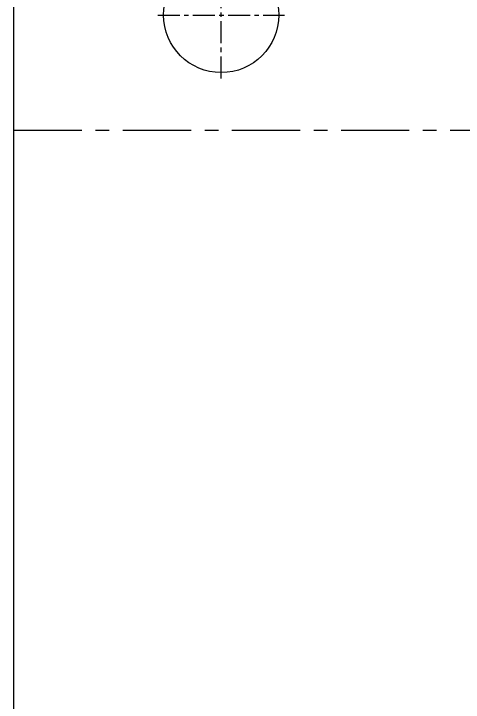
# Model space of a CAD drawing. Header units: millimetres. Extents: x -840 to 1682, y -9216 to -2117.
# Drawn here: x 165.7 to 204.7, y -6668 to -6608.2 of the extents above; entities that cross this region are included whole.
import ezdxf

# ---------------------------------------------------------------- set-up
doc = ezdxf.new("R2010")
doc.units = ezdxf.units.MM
doc.header["$LTSCALE"] = 16.335
doc.linetypes.add('CENTER', pattern=[0.6, 0.375, -0.075, 0.075, -0.075])
doc.layers.get('0').update_dxf_attribs({"linetype": 'CONTINUOUS'})

msp = doc.modelspace()

# ---------------------------------------------------------------- linework, layer by layer
at = {"color": 7, "linetype": 'Continuous'}
msp.add_line((165.698, -6788.357), (165.698, -6448.357), dxfattribs=at)
at = {"color": 1, "linetype": 'CENTER', "ltscale": 0.310989}
for p, q in [((183.698, -6613.857), (183.698, -6602.857)), ((178.198, -6608.357), (189.198, -6608.357))]:
    msp.add_line(p, q, dxfattribs=at)
at = {"color": 1, "linetype": 'CENTER', "ltscale": 0.965931}
msp.add_line((165.698, -6618.357), (243.348, -6618.357), dxfattribs=at)
msp.add_circle((183.698, -6608.357), 5)

doc.saveas('drawing.dxf')
